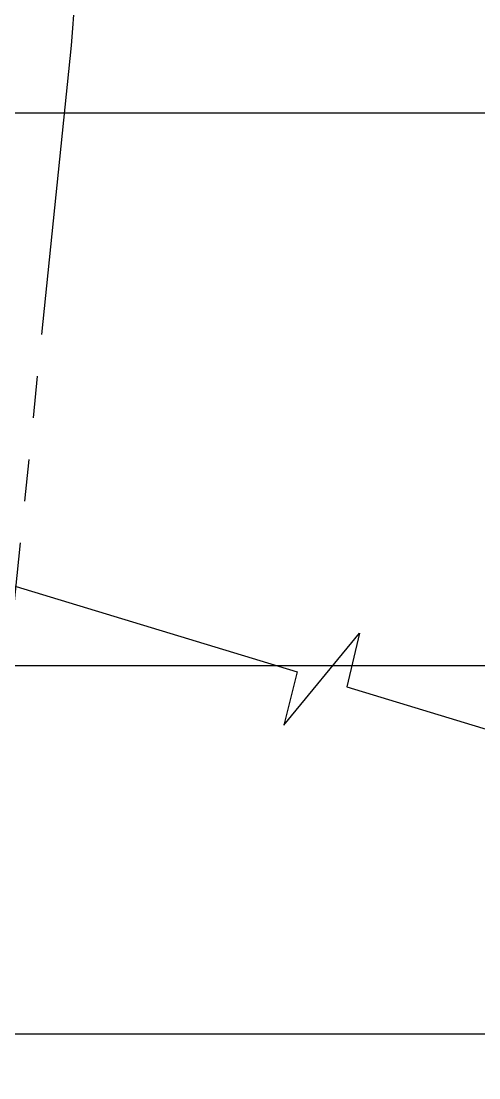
# Model space of a CAD drawing. Header units: metres. Extents: x 630750 to 860239, y 578133 to 726633.
# Drawn here: x 774903 to 783110, y 625525 to 644458 of the extents above; entities that cross this region are included whole.
import ezdxf

# ---------------------------------------------------------------- set-up
doc = ezdxf.new("R2010")
doc.units = ezdxf.units.M
doc.header["$LTSCALE"] = 300
doc.linetypes.add('SITE$0$ACAD$0$DASHED', pattern=[19.05, 12.7, -6.35])
doc.linetypes.add('SITE$0$PROPERTY', pattern=[37.5, 25, -2.5, 2.5, -2.5, 2.5, -2.5])
for name, color, linetype in [('A-CEN-1', 1, 'Continuous'), ('A-ETC-1', 7, 'Continuous'), ('SITE$0$C-PROP', 72, 'SITE$0$ACAD$0$DASHED')]:
    doc.layers.add(name, color=color, linetype=linetype)

msp = doc.modelspace()

# ---------------------------------------------------------------- linework, layer by layer
at = {"layer": 'A-CEN-1', "linetype": 'Continuous'}
for p, q in [((796986.4, 642810.2), (694810.3, 642810.2)), ((796986.4, 632910.2), (735004.4, 632910.2)), ((796986.4, 626310.2), (744904.4, 626310.2))]:
    msp.add_line(p, q, dxfattribs=at)
at = {"layer": 'A-ETC-1'}
msp.add_lwpolyline([(770854.4, 635532.1), (779850.5, 632800.4), (779613.2, 631843.2), (780968, 633491), (780743, 632529.4), (816000, 621823.7)], dxfattribs=at)
at = {"layer": 'SITE$0$C-PROP', "color": 9, "linetype": 'SITE$0$PROPERTY'}
msp.add_lwpolyline([(666532.6, 622854), (717060.7, 607496.7), (729474.5, 606861.3), (769437.9, 594708.6), (772890.9, 596982.3), (772973.5, 616462.5), (775808, 644020.5), (775982.9, 646488.5), (775900.4, 666689.3)], dxfattribs=at)

doc.saveas('drawing.dxf')
